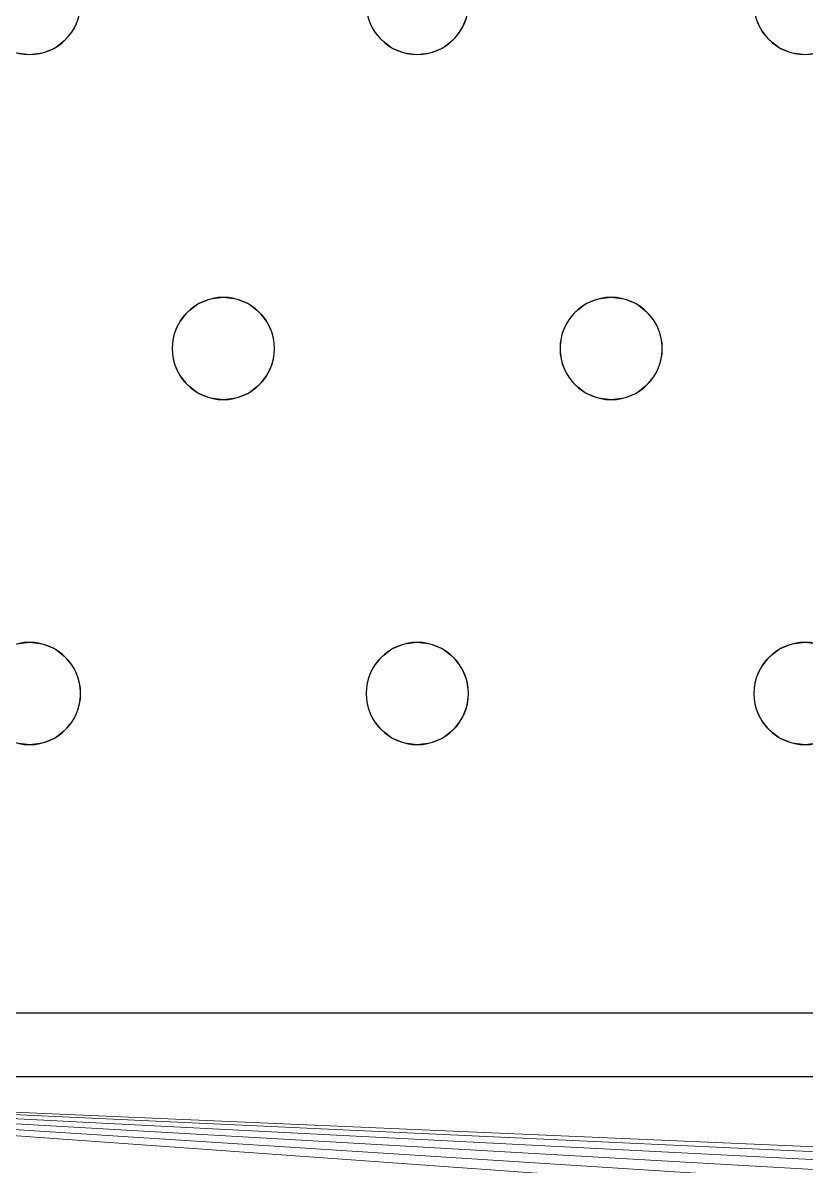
# Model space of a CAD drawing. Header units: millimetres. Extents: x -1 to 1601, y -701 to 1.
# Drawn here: x 187.7 to 249, y -405 to -315.5 of the extents above; entities that cross this region are included whole.
import ezdxf

# ---------------------------------------------------------------- set-up
doc = ezdxf.new("R2010")
doc.units = ezdxf.units.MM
doc.layers.add('IQ_200_3D', color=1, linetype='Continuous')
doc.layers.add('IQ_204_2D', color=7, linetype='Continuous')

msp = doc.modelspace()

# ---------------------------------------------------------------- linework, layer by layer
at = {"layer": 'IQ_200_3D', "lineweight": 18}
for points, invisible_edges in [([(122.762, -68.034, 850), (1477.238, -68.034, 850), (1477.238, -397.966, 850), (122.762, -397.966, 850)], 10), ([(122.762, -68.034, 860), (122.762, -397.966, 860), (1477.238, -397.966, 860), (1477.238, -68.034, 860)], 5), ([(222.413, -315.035, 890), (245.418, -316, 890), (245.019, -315.035, 890), (222.549, -314, 890)], 5), ([(191.68, -316, 890), (192.079, -315.035, 890), (192.079, -315.035, 888), (191.68, -316, 888)], 10), ([(192.079, -315.035, 888), (214.685, -315.035, 888), (215.085, -316, 888), (191.68, -316, 888)], 5), ([(215.085, -316, 890), (214.685, -315.035, 890), (192.079, -315.035, 890), (191.68, -316, 890)], 10), ([(214.685, -315.035, 890), (215.085, -316, 890), (215.085, -316, 888), (214.685, -315.035, 888)], 10), ([(222.013, -316, 890), (222.413, -315.035, 890), (222.413, -315.035, 888), (222.013, -316, 888)], 10), ([(245.418, -316, 888), (222.013, -316, 888), (222.413, -315.035, 888), (245.019, -315.035, 888)], 5), ([(222.013, -316, 890), (233.716, -337, 890), (245.418, -316, 890), (222.413, -315.035, 890)], 7), ([(245.019, -315.035, 890), (245.418, -316, 890), (245.418, -316, 888), (245.019, -315.035, 888)], 10), ([(191.044, -316.828, 890), (191.68, -316, 890), (191.68, -316, 888), (191.044, -316.828, 888)], 10), ([(191.044, -316.828, 888), (191.68, -316, 888), (203.382, -337, 888), (202.347, -337.136, 888)], 10), ([(203.382, -337, 890), (191.68, -316, 890), (191.044, -316.828, 890), (202.347, -337.136, 890)], 5), ([(215.085, -316, 888), (215.721, -316.828, 888), (203.382, -337, 888), (191.68, -316, 888)], 14), ([(203.382, -337, 890), (215.721, -316.828, 890), (215.085, -316, 890), (191.68, -316, 890)], 13), ([(215.085, -316, 890), (215.721, -316.828, 890), (215.721, -316.828, 888), (215.085, -316, 888)], 10), ([(221.378, -316.828, 890), (222.013, -316, 890), (222.013, -316, 888), (221.378, -316.828, 888)], 10), ([(233.716, -337, 888), (221.378, -316.828, 888), (222.013, -316, 888), (245.418, -316, 888)], 13), ([(233.716, -337, 890), (222.013, -316, 890), (221.378, -316.828, 890), (232.68, -337.136, 890)], 5), ([(246.054, -316.828, 888), (233.716, -337, 888), (245.418, -316, 888)], 3), ([(246.054, -316.828, 890), (245.418, -316, 890), (233.716, -337, 890), (234.751, -337.136, 890)], 10), ([(245.418, -316, 890), (246.054, -316.828, 890), (246.054, -316.828, 888), (245.418, -316, 888)], 10), ([(189.251, -317.864, 890), (190.216, -317.464, 890), (190.216, -317.464, 888), (189.251, -317.864, 888)], 10), ([(201.382, -337.536, 888), (189.251, -317.864, 888), (190.216, -317.464, 888), (202.347, -337.136, 888)], 5), ([(201.382, -337.536, 890), (190.216, -317.464, 890), (189.251, -317.864, 890)], 13), ([(190.216, -317.464, 890), (191.044, -316.828, 890), (191.044, -316.828, 888), (190.216, -317.464, 888)], 10), ([(190.216, -317.464, 888), (191.044, -316.828, 888), (202.347, -337.136, 888)], 14), ([(202.347, -337.136, 890), (191.044, -316.828, 890), (190.216, -317.464, 890), (201.382, -337.536, 890)], 5), ([(215.721, -316.828, 888), (216.549, -317.464, 888), (204.418, -337.136, 888), (203.382, -337, 888)], 10), ([(215.721, -316.828, 890), (203.382, -337, 890), (204.418, -337.136, 890)], 13), ([(216.549, -317.464, 890), (215.721, -316.828, 890), (204.418, -337.136, 890), (205.382, -337.536, 890)], 10), ([(205.382, -337.536, 888), (204.418, -337.136, 888), (216.549, -317.464, 888), (217.514, -317.864, 888)], 10), ([(217.514, -317.864, 890), (216.549, -317.464, 890), (205.382, -337.536, 890), (206.211, -338.172, 890)], 10), ([(215.721, -316.828, 890), (216.549, -317.464, 890), (216.549, -317.464, 888), (215.721, -316.828, 888)], 10), ([(216.549, -317.464, 890), (217.514, -317.864, 890), (217.514, -317.864, 888), (216.549, -317.464, 888)], 10), ([(219.584, -317.864, 890), (220.549, -317.464, 890), (220.549, -317.464, 888), (219.584, -317.864, 888)], 10), ([(219.584, -317.864, 888), (220.549, -317.464, 888), (231.716, -337.536, 888), (230.887, -338.172, 888)], 10), ([(219.584, -317.864, 890), (230.887, -338.172, 890), (231.716, -337.536, 890), (220.549, -317.464, 890)], 5), ([(220.549, -317.464, 890), (221.378, -316.828, 890), (221.378, -316.828, 888), (220.549, -317.464, 888)], 10), ([(220.549, -317.464, 888), (221.378, -316.828, 888), (232.68, -337.136, 888), (231.716, -337.536, 888)], 10), ([(220.549, -317.464, 890), (231.716, -337.536, 890), (232.68, -337.136, 890), (221.378, -316.828, 890)], 5), ([(232.68, -337.136, 888), (221.378, -316.828, 888), (233.716, -337, 888)], 3), ([(246.054, -316.828, 888), (246.882, -317.464, 888), (234.751, -337.136, 888), (233.716, -337, 888)], 10), ([(246.882, -317.464, 890), (246.054, -316.828, 890), (234.751, -337.136, 890), (235.716, -337.536, 890)], 10), ([(235.716, -337.536, 888), (234.751, -337.136, 888), (246.882, -317.464, 888), (247.847, -317.864, 888)], 10), ([(247.847, -317.864, 890), (246.882, -317.464, 890), (235.716, -337.536, 890), (236.544, -338.172, 890)], 10), ([(246.054, -316.828, 890), (246.882, -317.464, 890), (246.882, -317.464, 888), (246.054, -316.828, 888)], 10), ([(246.882, -317.464, 890), (247.847, -317.864, 890), (247.847, -317.864, 888), (246.882, -317.464, 888)], 10), ([(188.216, -318, 888), (176.513, -339, 888), (175.878, -338.172, 888), (187.18, -317.864, 888)], 5), ([(188.216, -318, 890), (187.18, -317.864, 890), (175.878, -338.172, 890), (176.513, -339, 890)], 10), ([(176.513, -339, 888), (188.216, -318, 888), (199.918, -339, 888), (199.519, -339.965, 888)], 11), ([(188.216, -318, 890), (176.513, -339, 890), (199.918, -339, 890), (200.554, -338.172, 890)], 11), ([(188.216, -318, 888), (187.18, -317.864, 888), (187.18, -317.864, 890), (188.216, -318, 890)], 10), ([(189.251, -317.864, 888), (188.216, -318, 888), (188.216, -318, 890), (189.251, -317.864, 890)], 10), ([(189.251, -317.864, 888), (201.382, -337.536, 888), (200.554, -338.172, 888), (188.216, -318, 888)], 5), ([(200.554, -338.172, 890), (201.382, -337.536, 890), (189.251, -317.864, 890), (188.216, -318, 890)], 10), ([(188.216, -318, 888), (200.554, -338.172, 888), (199.918, -339, 888)], 13), ([(206.211, -338.172, 888), (205.382, -337.536, 888), (217.514, -317.864, 888), (218.549, -318, 888)], 10), ([(218.549, -318, 890), (217.514, -317.864, 890), (206.211, -338.172, 890), (206.847, -339, 890)], 10), ([(206.847, -339, 888), (206.211, -338.172, 888), (218.549, -318, 888), (230.252, -339, 888)], 14), ([(230.252, -339, 890), (230.887, -338.172, 890), (218.549, -318, 890), (206.847, -339, 890)], 14), ([(218.549, -318, 888), (217.514, -317.864, 888), (217.514, -317.864, 890), (218.549, -318, 890)], 10), ([(219.584, -317.864, 888), (218.549, -318, 888), (218.549, -318, 890), (219.584, -317.864, 890)], 10), ([(230.887, -338.172, 888), (230.252, -339, 888), (218.549, -318, 888), (219.584, -317.864, 888)], 10), ([(218.549, -318, 890), (230.887, -338.172, 890), (219.584, -317.864, 890)], 3), ([(247.847, -317.864, 888), (236.544, -338.172, 888), (235.716, -337.536, 888)], 13), ([(248.882, -318, 888), (237.18, -339, 888), (236.544, -338.172, 888), (247.847, -317.864, 888)], 5), ([(236.544, -338.172, 890), (237.18, -339, 890), (248.882, -318, 890), (247.847, -317.864, 890)], 10), ([(237.18, -339, 888), (248.882, -318, 888), (260.585, -339, 888), (260.185, -339.965, 888)], 11), ([(260.585, -339, 890), (248.882, -318, 890), (237.18, -339, 890), (260.185, -339.965, 890)], 7), ([(248.882, -318, 888), (247.847, -317.864, 888), (247.847, -317.864, 890), (248.882, -318, 890)], 10), ([(249.918, -317.864, 888), (248.882, -318, 888), (248.882, -318, 890), (249.918, -317.864, 890)], 10), ([(261.221, -338.172, 888), (260.585, -339, 888), (248.882, -318, 888), (249.918, -317.864, 888)], 10), ([(248.882, -318, 890), (260.585, -339, 890), (261.221, -338.172, 890), (249.918, -317.864, 890)], 5), ([(202.347, -337.136, 890), (201.382, -337.536, 890), (201.382, -337.536, 888), (202.347, -337.136, 888)], 10), ([(202.347, -337.136, 888), (203.382, -337, 888), (203.382, -337, 890), (202.347, -337.136, 890)], 10), ([(203.382, -337, 888), (204.418, -337.136, 888), (204.418, -337.136, 890), (203.382, -337, 890)], 10), ([(205.382, -337.536, 890), (204.418, -337.136, 890), (204.418, -337.136, 888), (205.382, -337.536, 888)], 10), ([(232.68, -337.136, 890), (231.716, -337.536, 890), (231.716, -337.536, 888), (232.68, -337.136, 888)], 10), ([(232.68, -337.136, 888), (233.716, -337, 888), (233.716, -337, 890), (232.68, -337.136, 890)], 10), ([(233.716, -337, 888), (234.751, -337.136, 888), (234.751, -337.136, 890), (233.716, -337, 890)], 10), ([(235.716, -337.536, 890), (234.751, -337.136, 890), (234.751, -337.136, 888), (235.716, -337.536, 888)], 10), ([(200.554, -338.172, 890), (199.918, -339, 890), (199.918, -339, 888), (200.554, -338.172, 888)], 10), ([(201.382, -337.536, 890), (200.554, -338.172, 890), (200.554, -338.172, 888), (201.382, -337.536, 888)], 10), ([(206.211, -338.172, 890), (205.382, -337.536, 890), (205.382, -337.536, 888), (206.211, -338.172, 888)], 10), ([(206.847, -339, 890), (206.211, -338.172, 890), (206.211, -338.172, 888), (206.847, -339, 888)], 10), ([(230.887, -338.172, 890), (230.252, -339, 890), (230.252, -339, 888), (230.887, -338.172, 888)], 10), ([(231.716, -337.536, 890), (230.887, -338.172, 890), (230.887, -338.172, 888), (231.716, -337.536, 888)], 10), ([(236.544, -338.172, 890), (235.716, -337.536, 890), (235.716, -337.536, 888), (236.544, -338.172, 888)], 10), ([(237.18, -339, 890), (236.544, -338.172, 890), (236.544, -338.172, 888), (237.18, -339, 888)], 10), ([(199.519, -339.965, 888), (176.913, -339.965, 888), (176.513, -339, 888)], 13), ([(199.519, -339.965, 890), (199.918, -339, 890), (176.513, -339, 890), (176.913, -339.965, 890)], 10), ([(199.918, -339, 890), (199.519, -339.965, 890), (199.519, -339.965, 888), (199.918, -339, 888)], 10), ([(207.246, -339.965, 890), (206.847, -339, 890), (206.847, -339, 888), (207.246, -339.965, 888)], 10), ([(229.852, -339.965, 888), (207.246, -339.965, 888), (206.847, -339, 888), (230.252, -339, 888)], 5), ([(229.852, -339.965, 890), (230.252, -339, 890), (206.847, -339, 890), (207.246, -339.965, 890)], 10), ([(230.252, -339, 890), (229.852, -339.965, 890), (229.852, -339.965, 888), (230.252, -339, 888)], 10), ([(237.579, -339.965, 890), (237.18, -339, 890), (237.18, -339, 888), (237.579, -339.965, 888)], 10), ([(237.579, -339.965, 888), (237.18, -339, 888), (260.185, -339.965, 888)], 14), ([(260.185, -339.965, 890), (237.18, -339, 890), (237.579, -339.965, 890)], 13), ([(199.382, -341, 888), (177.049, -341, 888), (176.913, -339.965, 888), (199.519, -339.965, 888)], 5), ([(199.382, -341, 890), (199.519, -339.965, 890), (176.913, -339.965, 890), (177.049, -341, 890)], 10), ([(199.519, -339.965, 890), (199.382, -341, 890), (199.382, -341, 888), (199.519, -339.965, 888)], 8), ([(207.382, -341, 890), (207.246, -339.965, 890), (207.246, -339.965, 888), (207.382, -341, 888)], 2), ([(229.716, -341, 888), (207.382, -341, 888), (207.246, -339.965, 888), (229.852, -339.965, 888)], 5), ([(207.246, -339.965, 890), (229.716, -341, 890), (229.852, -339.965, 890)], 13), ([(207.382, -341, 890), (229.852, -342.035, 890), (229.716, -341, 890), (207.246, -339.965, 890)], 5), ([(229.852, -339.965, 890), (229.716, -341, 890), (229.716, -341, 888), (229.852, -339.965, 888)], 8), ([(237.716, -341, 890), (237.579, -339.965, 890), (237.579, -339.965, 888), (237.716, -341, 888)], 2), ([(260.049, -341, 888), (237.716, -341, 888), (237.579, -339.965, 888), (260.185, -339.965, 888)], 5), ([(260.049, -341, 890), (260.185, -339.965, 890), (237.579, -339.965, 890), (237.716, -341, 890)], 10), ([(177.049, -341, 888), (199.382, -341, 888), (199.519, -342.035, 888), (176.913, -342.035, 888)], 5), ([(199.519, -342.035, 890), (199.382, -341, 890), (177.049, -341, 890), (176.913, -342.035, 890)], 10), ([(199.382, -341, 890), (199.519, -342.035, 890), (199.519, -342.035, 888), (199.382, -341, 888)], 2), ([(207.246, -342.035, 890), (207.382, -341, 890), (207.382, -341, 888), (207.246, -342.035, 888)], 8), ([(229.852, -342.035, 888), (207.246, -342.035, 888), (207.382, -341, 888), (229.716, -341, 888)], 5), ([(229.852, -342.035, 890), (207.382, -341, 890), (207.246, -342.035, 890), (230.252, -343, 890)], 5), ([(229.716, -341, 890), (229.852, -342.035, 890), (229.852, -342.035, 888), (229.716, -341, 888)], 2), ([(237.579, -342.035, 890), (237.716, -341, 890), (237.716, -341, 888), (237.579, -342.035, 888)], 8), ([(260.185, -342.035, 888), (237.579, -342.035, 888), (237.716, -341, 888), (260.049, -341, 888)], 5), ([(260.185, -342.035, 890), (260.049, -341, 890), (237.716, -341, 890), (237.579, -342.035, 890)], 10), ([(176.513, -343, 888), (176.913, -342.035, 888), (199.918, -343, 888), (188.216, -364, 888)], 14), ([(199.918, -343, 890), (199.519, -342.035, 890), (176.913, -342.035, 890), (176.513, -343, 890)], 10), ([(176.913, -342.035, 888), (199.519, -342.035, 888), (199.918, -343, 888)], 13), ([(199.519, -342.035, 890), (199.918, -343, 890), (199.918, -343, 888), (199.519, -342.035, 888)], 10), ([(206.847, -343, 890), (207.246, -342.035, 890), (207.246, -342.035, 888), (206.847, -343, 888)], 10), ([(207.246, -342.035, 888), (229.852, -342.035, 888), (230.252, -343, 888), (206.847, -343, 888)], 5), ([(207.246, -342.035, 890), (206.847, -343, 890), (230.252, -343, 890)], 14), ([(229.852, -342.035, 890), (230.252, -343, 890), (230.252, -343, 888), (229.852, -342.035, 888)], 10), ([(237.18, -343, 890), (237.579, -342.035, 890), (237.579, -342.035, 888), (237.18, -343, 888)], 10), ([(237.579, -342.035, 888), (260.185, -342.035, 888), (260.585, -343, 888), (237.18, -343, 888)], 5), ([(260.585, -343, 890), (260.185, -342.035, 890), (237.579, -342.035, 890), (237.18, -343, 890)], 10), ([(175.878, -343.828, 888), (176.513, -343, 888), (188.216, -364, 888), (187.18, -364.136, 888)], 10), ([(188.216, -364, 890), (199.918, -343, 890), (176.513, -343, 890), (175.878, -343.828, 890)], 11), ([(200.554, -343.828, 888), (189.251, -364.136, 888), (188.216, -364, 888), (199.918, -343, 888)], 5), ([(200.554, -343.828, 890), (199.918, -343, 890), (188.216, -364, 890), (189.251, -364.136, 890)], 10), ([(199.918, -343, 890), (200.554, -343.828, 890), (200.554, -343.828, 888), (199.918, -343, 888)], 10), ([(206.211, -343.828, 890), (206.847, -343, 890), (206.847, -343, 888), (206.211, -343.828, 888)], 10), ([(218.549, -364, 888), (206.211, -343.828, 888), (206.847, -343, 888), (230.252, -343, 888)], 13), ([(218.549, -364, 890), (206.847, -343, 890), (206.211, -343.828, 890), (217.514, -364.136, 890)], 5), ([(218.549, -364, 890), (230.887, -343.828, 890), (230.252, -343, 890), (206.847, -343, 890)], 13), ([(218.549, -364, 888), (230.252, -343, 888), (230.887, -343.828, 888), (219.584, -364.136, 888)], 5), ([(230.252, -343, 890), (230.887, -343.828, 890), (230.887, -343.828, 888), (230.252, -343, 888)], 10), ([(236.544, -343.828, 890), (237.18, -343, 890), (237.18, -343, 888), (236.544, -343.828, 888)], 10), ([(248.882, -364, 888), (247.847, -364.136, 888), (236.544, -343.828, 888), (237.18, -343, 888)], 10), ([(248.882, -364, 890), (260.585, -343, 890), (237.18, -343, 890), (236.544, -343.828, 890)], 11), ([(248.882, -364, 888), (237.18, -343, 888), (260.585, -343, 888), (261.221, -343.828, 888)], 11), ([(248.882, -364, 890), (249.918, -364.136, 890), (261.221, -343.828, 890), (260.585, -343, 890)], 10), ([(187.18, -364.136, 890), (188.216, -364, 890), (175.878, -343.828, 890), (175.049, -344.464, 890)], 10), ([(201.382, -344.464, 888), (190.216, -364.536, 888), (189.251, -364.136, 888), (200.554, -343.828, 888)], 5), ([(201.382, -344.464, 890), (200.554, -343.828, 890), (189.251, -364.136, 890), (190.216, -364.536, 890)], 10), ([(200.554, -343.828, 890), (201.382, -344.464, 890), (201.382, -344.464, 888), (200.554, -343.828, 888)], 10), ([(205.382, -344.464, 890), (206.211, -343.828, 890), (206.211, -343.828, 888), (205.382, -344.464, 888)], 10), ([(206.211, -343.828, 888), (218.549, -364, 888), (217.514, -364.136, 888), (205.382, -344.464, 888)], 5), ([(217.514, -364.136, 890), (206.211, -343.828, 890), (205.382, -344.464, 890), (216.549, -364.536, 890)], 5), ([(230.887, -343.828, 890), (218.549, -364, 890), (219.584, -364.136, 890), (231.716, -344.464, 890)], 5), ([(219.584, -364.136, 888), (230.887, -343.828, 888), (231.716, -344.464, 888), (220.549, -364.536, 888)], 5), ([(230.887, -343.828, 890), (231.716, -344.464, 890), (231.716, -344.464, 888), (230.887, -343.828, 888)], 10), ([(235.716, -344.464, 890), (236.544, -343.828, 890), (236.544, -343.828, 888), (235.716, -344.464, 888)], 10), ([(236.544, -343.828, 888), (247.847, -364.136, 888), (235.716, -344.464, 888)], 3), ([(235.716, -344.464, 890), (246.882, -364.536, 890), (247.847, -364.136, 890), (236.544, -343.828, 890)], 5), ([(247.847, -364.136, 890), (248.882, -364, 890), (236.544, -343.828, 890)], 14), ([(249.918, -364.136, 888), (248.882, -364, 888), (261.221, -343.828, 888), (262.049, -344.464, 888)], 10), ([(202.347, -344.864, 888), (191.044, -365.172, 888), (190.216, -364.536, 888), (201.382, -344.464, 888)], 5), ([(190.216, -364.536, 890), (191.044, -365.172, 890), (202.347, -344.864, 890), (201.382, -344.464, 890)], 10), ([(191.044, -365.172, 888), (202.347, -344.864, 888), (203.382, -345, 888)], 13), ([(203.382, -345, 890), (202.347, -344.864, 890), (191.044, -365.172, 890), (191.68, -366, 890)], 10), ([(191.68, -366, 888), (191.044, -365.172, 888), (203.382, -345, 888), (215.085, -366, 888)], 14), ([(215.085, -366, 890), (215.721, -365.172, 890), (203.382, -345, 890), (191.68, -366, 890)], 14), ([(201.382, -344.464, 890), (202.347, -344.864, 890), (202.347, -344.864, 888), (201.382, -344.464, 888)], 10), ([(203.382, -345, 888), (202.347, -344.864, 888), (202.347, -344.864, 890), (203.382, -345, 890)], 10), ([(204.418, -344.864, 888), (203.382, -345, 888), (203.382, -345, 890), (204.418, -344.864, 890)], 10), ([(215.721, -365.172, 888), (215.085, -366, 888), (203.382, -345, 888), (204.418, -344.864, 888)], 10), ([(215.721, -365.172, 890), (204.418, -344.864, 890), (203.382, -345, 890)], 13), ([(204.418, -344.864, 890), (205.382, -344.464, 890), (205.382, -344.464, 888), (204.418, -344.864, 888)], 10), ([(204.418, -344.864, 888), (205.382, -344.464, 888), (216.549, -364.536, 888), (215.721, -365.172, 888)], 10), ([(216.549, -364.536, 890), (205.382, -344.464, 890), (204.418, -344.864, 890), (215.721, -365.172, 890)], 5), ([(205.382, -344.464, 888), (217.514, -364.136, 888), (216.549, -364.536, 888)], 13), ([(220.549, -364.536, 890), (232.68, -344.864, 890), (231.716, -344.464, 890), (219.584, -364.136, 890)], 5), ([(232.68, -344.864, 888), (220.549, -364.536, 888), (231.716, -344.464, 888)], 3), ([(232.68, -344.864, 888), (233.716, -345, 888), (221.378, -365.172, 888), (220.549, -364.536, 888)], 10), ([(221.378, -365.172, 890), (233.716, -345, 890), (232.68, -344.864, 890), (220.549, -364.536, 890)], 5), ([(222.013, -366, 888), (221.378, -365.172, 888), (233.716, -345, 888), (245.418, -366, 888)], 14), ([(222.013, -366, 890), (233.716, -345, 890), (221.378, -365.172, 890)], 3), ([(245.418, -366, 890), (246.054, -365.172, 890), (233.716, -345, 890), (222.013, -366, 890)], 14), ([(231.716, -344.464, 890), (232.68, -344.864, 890), (232.68, -344.864, 888), (231.716, -344.464, 888)], 10), ([(233.716, -345, 888), (232.68, -344.864, 888), (232.68, -344.864, 890), (233.716, -345, 890)], 10), ([(234.751, -344.864, 888), (233.716, -345, 888), (233.716, -345, 890), (234.751, -344.864, 890)], 10), ([(233.716, -345, 888), (234.751, -344.864, 888), (246.054, -365.172, 888), (245.418, -366, 888)], 10), ([(246.054, -365.172, 890), (234.751, -344.864, 890), (233.716, -345, 890)], 13), ([(234.751, -344.864, 890), (235.716, -344.464, 890), (235.716, -344.464, 888), (234.751, -344.864, 888)], 10), ([(246.882, -364.536, 888), (234.751, -344.864, 888), (235.716, -344.464, 888), (247.847, -364.136, 888)], 5), ([(234.751, -344.864, 890), (246.054, -365.172, 890), (246.882, -364.536, 890), (235.716, -344.464, 890)], 5), ([(246.054, -365.172, 888), (234.751, -344.864, 888), (246.882, -364.536, 888)], 3), ([(187.18, -364.136, 888), (188.216, -364, 888), (188.216, -364, 890), (187.18, -364.136, 890)], 10), ([(188.216, -364, 888), (189.251, -364.136, 888), (189.251, -364.136, 890), (188.216, -364, 890)], 10), ([(190.216, -364.536, 890), (189.251, -364.136, 890), (189.251, -364.136, 888), (190.216, -364.536, 888)], 10), ([(217.514, -364.136, 890), (216.549, -364.536, 890), (216.549, -364.536, 888), (217.514, -364.136, 888)], 10), ([(217.514, -364.136, 888), (218.549, -364, 888), (218.549, -364, 890), (217.514, -364.136, 890)], 10), ([(218.549, -364, 888), (219.584, -364.136, 888), (219.584, -364.136, 890), (218.549, -364, 890)], 10), ([(220.549, -364.536, 890), (219.584, -364.136, 890), (219.584, -364.136, 888), (220.549, -364.536, 888)], 10), ([(247.847, -364.136, 890), (246.882, -364.536, 890), (246.882, -364.536, 888), (247.847, -364.136, 888)], 10), ([(247.847, -364.136, 888), (248.882, -364, 888), (248.882, -364, 890), (247.847, -364.136, 890)], 10), ([(248.882, -364, 888), (249.918, -364.136, 888), (249.918, -364.136, 890), (248.882, -364, 890)], 10), ([(191.044, -365.172, 890), (190.216, -364.536, 890), (190.216, -364.536, 888), (191.044, -365.172, 888)], 10), ([(216.549, -364.536, 890), (215.721, -365.172, 890), (215.721, -365.172, 888), (216.549, -364.536, 888)], 10), ([(221.378, -365.172, 890), (220.549, -364.536, 890), (220.549, -364.536, 888), (221.378, -365.172, 888)], 10), ([(246.882, -364.536, 890), (246.054, -365.172, 890), (246.054, -365.172, 888), (246.882, -364.536, 888)], 10), ([(191.68, -366, 890), (191.044, -365.172, 890), (191.044, -365.172, 888), (191.68, -366, 888)], 10), ([(215.721, -365.172, 890), (215.085, -366, 890), (215.085, -366, 888), (215.721, -365.172, 888)], 10), ([(222.013, -366, 890), (221.378, -365.172, 890), (221.378, -365.172, 888), (222.013, -366, 888)], 10), ([(246.054, -365.172, 890), (245.418, -366, 890), (245.418, -366, 888), (246.054, -365.172, 888)], 10), ([(192.079, -366.965, 890), (191.68, -366, 890), (191.68, -366, 888), (192.079, -366.965, 888)], 10), ([(191.68, -366, 888), (215.085, -366, 888), (214.685, -366.965, 888), (192.079, -366.965, 888)], 5), ([(214.685, -366.965, 890), (215.085, -366, 890), (191.68, -366, 890), (192.079, -366.965, 890)], 10), ([(215.085, -366, 890), (214.685, -366.965, 890), (214.685, -366.965, 888), (215.085, -366, 888)], 10), ([(222.413, -366.965, 890), (222.013, -366, 890), (222.013, -366, 888), (222.413, -366.965, 888)], 10), ([(245.019, -366.965, 888), (222.413, -366.965, 888), (222.013, -366, 888), (245.418, -366, 888)], 5), ([(222.013, -366, 890), (222.413, -366.965, 890), (245.019, -366.965, 890), (245.418, -366, 890)], 10), ([(245.418, -366, 890), (245.019, -366.965, 890), (245.019, -366.965, 888), (245.418, -366, 888)], 10), ([(192.216, -368, 890), (192.079, -366.965, 890), (192.079, -366.965, 888), (192.216, -368, 888)], 2), ([(214.549, -368, 888), (192.216, -368, 888), (192.079, -366.965, 888), (214.685, -366.965, 888)], 5), ([(192.079, -366.965, 890), (192.216, -368, 890), (214.549, -368, 890), (214.685, -366.965, 890)], 10), ([(214.685, -366.965, 890), (214.549, -368, 890), (214.549, -368, 888), (214.685, -366.965, 888)], 8), ([(222.549, -368, 890), (222.413, -366.965, 890), (222.413, -366.965, 888), (222.549, -368, 888)], 2), ([(244.882, -368, 888), (222.549, -368, 888), (222.413, -366.965, 888), (245.019, -366.965, 888)], 5), ([(244.882, -368, 890), (245.019, -366.965, 890), (222.413, -366.965, 890), (222.549, -368, 890)], 10), ([(245.019, -366.965, 890), (244.882, -368, 890), (244.882, -368, 888), (245.019, -366.965, 888)], 8), ([(192.079, -369.035, 890), (192.216, -368, 890), (192.216, -368, 888), (192.079, -369.035, 888)], 8), ([(214.685, -369.035, 888), (192.079, -369.035, 888), (192.216, -368, 888), (214.549, -368, 888)], 5), ([(214.685, -369.035, 890), (214.549, -368, 890), (192.216, -368, 890), (192.079, -369.035, 890)], 10), ([(214.549, -368, 890), (214.685, -369.035, 890), (214.685, -369.035, 888), (214.549, -368, 888)], 2), ([(222.413, -369.035, 890), (222.549, -368, 890), (222.549, -368, 888), (222.413, -369.035, 888)], 8), ([(222.549, -368, 888), (244.882, -368, 888), (245.019, -369.035, 888), (222.413, -369.035, 888)], 5), ([(245.019, -369.035, 890), (244.882, -368, 890), (222.549, -368, 890), (222.413, -369.035, 890)], 10), ([(244.882, -368, 890), (245.019, -369.035, 890), (245.019, -369.035, 888), (244.882, -368, 888)], 2), ([(191.68, -370, 890), (192.079, -369.035, 890), (192.079, -369.035, 888), (191.68, -370, 888)], 10), ([(215.085, -370, 888), (215.721, -370.828, 888), (191.68, -370, 888), (192.079, -369.035, 888)], 10), ([(191.68, -370, 890), (215.721, -370.828, 890), (215.085, -370, 890), (192.079, -369.035, 890)], 5), ([(192.079, -369.035, 888), (214.685, -369.035, 888), (215.085, -370, 888)], 13), ([(192.079, -369.035, 890), (215.085, -370, 890), (214.685, -369.035, 890)], 13), ([(214.685, -369.035, 890), (215.085, -370, 890), (215.085, -370, 888), (214.685, -369.035, 888)], 10), ([(222.013, -370, 890), (222.413, -369.035, 890), (222.413, -369.035, 888), (222.013, -370, 888)], 10), ([(245.418, -370, 888), (222.013, -370, 888), (222.413, -369.035, 888), (245.019, -369.035, 888)], 5), ([(222.413, -369.035, 890), (222.013, -370, 890), (245.418, -370, 890), (245.019, -369.035, 890)], 10), ([(245.019, -369.035, 890), (245.418, -370, 890), (245.418, -370, 888), (245.019, -369.035, 888)], 10), ([(191.044, -370.828, 890), (191.68, -370, 890), (191.68, -370, 888), (191.044, -370.828, 888)], 10), ([(191.68, -370, 888), (215.721, -370.828, 888), (191.044, -370.828, 888)], 3), ([(191.044, -370.828, 890), (216.549, -371.464, 890), (215.721, -370.828, 890), (191.68, -370, 890)], 5), ([(215.085, -370, 890), (215.721, -370.828, 890), (215.721, -370.828, 888), (215.085, -370, 888)], 10), ([(221.378, -370.828, 890), (222.013, -370, 890), (222.013, -370, 888), (221.378, -370.828, 888)], 10), ([(221.378, -370.828, 888), (222.013, -370, 888), (246.054, -370.828, 888), (246.882, -371.464, 888)], 10), ([(221.378, -370.828, 890), (246.882, -371.464, 890), (246.054, -370.828, 890), (222.013, -370, 890)], 5), ([(245.418, -370, 888), (246.054, -370.828, 888), (222.013, -370, 888)], 14), ([(245.418, -370, 890), (222.013, -370, 890), (246.054, -370.828, 890)], 3), ([(245.418, -370, 890), (246.054, -370.828, 890), (246.054, -370.828, 888), (245.418, -370, 888)], 10), ([(190.216, -371.464, 890), (191.044, -370.828, 890), (191.044, -370.828, 888), (190.216, -371.464, 888)], 10), ([(216.549, -371.464, 888), (190.216, -371.464, 888), (191.044, -370.828, 888), (215.721, -370.828, 888)], 5), ([(191.044, -370.828, 890), (190.216, -371.464, 890), (216.549, -371.464, 890)], 14), ([(215.721, -370.828, 890), (216.549, -371.464, 890), (216.549, -371.464, 888), (215.721, -370.828, 888)], 10), ([(220.549, -371.464, 890), (221.378, -370.828, 890), (221.378, -370.828, 888), (220.549, -371.464, 888)], 10), ([(220.549, -371.464, 888), (221.378, -370.828, 888), (246.882, -371.464, 888), (247.847, -371.864, 888)], 10), ([(220.549, -371.464, 890), (247.847, -371.864, 890), (246.882, -371.464, 890), (221.378, -370.828, 890)], 5), ([(246.054, -370.828, 890), (246.882, -371.464, 890), (246.882, -371.464, 888), (246.054, -370.828, 888)], 10), ([(187.18, -371.864, 888), (188.216, -372, 888), (124.749, -393, 888)], 14), ([(279.216, -372, 888), (124.749, -393, 888), (248.882, -372, 888), (249.918, -371.864, 888)], 11), ([(218.549, -372, 888), (219.584, -371.864, 888), (248.882, -372, 888), (124.749, -393, 888)], 14), ([(279.216, -372, 888), (280.251, -371.864, 888), (309.549, -372, 888), (124.749, -393, 888)], 14), ([(370.216, -372, 888), (371.251, -371.864, 888), (400.549, -372, 888), (124.749, -393, 888)], 14), ([(400.549, -372, 888), (401.584, -371.864, 888), (430.882, -372, 888), (124.749, -393, 888)], 14), ([(430.882, -372, 888), (431.918, -371.864, 888), (461.216, -372, 888), (124.749, -393, 888)], 14), ([(248.882, -372, 890), (124.749, -393, 890), (279.216, -372, 890), (249.918, -371.864, 890)], 7), ([(248.882, -372, 890), (219.584, -371.864, 890), (218.549, -372, 890), (124.749, -393, 890)], 13), ([(124.749, -393, 890), (188.216, -372, 890), (187.18, -371.864, 890), (158.918, -371.864, 890)], 13), ([(188.216, -372, 888), (218.549, -372, 888), (124.749, -393, 888)], 15), ([(124.749, -393, 888), (309.549, -372, 888), (339.882, -372, 888), (370.216, -372, 888)], 15), ([(789.749, -393, 888), (124.749, -393, 888), (461.216, -372, 888), (491.549, -372, 888)], 14), ([(461.216, -372, 890), (124.749, -393, 890), (789.749, -393, 890), (491.549, -372, 890)], 13), ([(124.749, -393, 890), (461.216, -372, 890), (430.882, -372, 890), (400.549, -372, 890)], 15), ([(124.749, -393, 890), (400.549, -372, 890), (370.216, -372, 890), (339.882, -372, 890)], 15), ([(124.749, -393, 890), (339.882, -372, 890), (309.549, -372, 890), (279.216, -372, 890)], 15), ([(218.549, -372, 890), (188.216, -372, 890), (124.749, -393, 890)], 15), ([(188.216, -372, 888), (187.18, -371.864, 888), (187.18, -371.864, 890), (188.216, -372, 890)], 10), ([(189.251, -371.864, 888), (188.216, -372, 888), (188.216, -372, 890), (189.251, -371.864, 890)], 10), ([(218.549, -372, 888), (188.216, -372, 888), (189.251, -371.864, 888), (217.514, -371.864, 888)], 5), ([(218.549, -372, 890), (217.514, -371.864, 890), (189.251, -371.864, 890), (188.216, -372, 890)], 10), ([(189.251, -371.864, 890), (190.216, -371.464, 890), (190.216, -371.464, 888), (189.251, -371.864, 888)], 10), ([(217.514, -371.864, 888), (189.251, -371.864, 888), (190.216, -371.464, 888), (216.549, -371.464, 888)], 5), ([(217.514, -371.864, 890), (216.549, -371.464, 890), (190.216, -371.464, 890), (189.251, -371.864, 890)], 10), ([(216.549, -371.464, 890), (217.514, -371.864, 890), (217.514, -371.864, 888), (216.549, -371.464, 888)], 10), ([(218.549, -372, 888), (217.514, -371.864, 888), (217.514, -371.864, 890), (218.549, -372, 890)], 10), ([(219.584, -371.864, 888), (218.549, -372, 888), (218.549, -372, 890), (219.584, -371.864, 890)], 10), ([(219.584, -371.864, 890), (220.549, -371.464, 890), (220.549, -371.464, 888), (219.584, -371.864, 888)], 10), ([(219.584, -371.864, 888), (220.549, -371.464, 888), (247.847, -371.864, 888), (248.882, -372, 888)], 10), ([(219.584, -371.864, 890), (248.882, -372, 890), (247.847, -371.864, 890), (220.549, -371.464, 890)], 5), ([(246.882, -371.464, 890), (247.847, -371.864, 890), (247.847, -371.864, 888), (246.882, -371.464, 888)], 10), ([(248.882, -372, 888), (247.847, -371.864, 888), (247.847, -371.864, 890), (248.882, -372, 890)], 10), ([(249.918, -371.864, 888), (248.882, -372, 888), (248.882, -372, 890), (249.918, -371.864, 890)], 10)]:
    msp.add_3dface(points, dxfattribs=dict(at, invisible_edges=invisible_edges))
for points in [[(124.749, -393, 890), (124.749, -393, 888), (789.749, -393, 888), (789.749, -393, 890)], [(1477.238, -397.966, 850), (1477.238, -397.966, 860), (122.762, -397.966, 860), (122.762, -397.966, 850)]]:
    msp.add_3dface(points, dxfattribs=at)
at = {"layer": 'IQ_204_2D'}
for p, q in [((124.749, -393), (789.749, -393)), ((122.762, -397.966), (1477.238, -397.966))]:
    msp.add_line(p, q, dxfattribs=at)
for centre, start, end in [((188.216, -314), 180, 0), ((218.549, -314), 180, 0), ((218.549, -314), 180, 0), ((218.549, -314), 180, 360), ((248.882, -314), 180, 360), ((203.382, -341), 0, 180), ((233.716, -341), 0, 180), ((233.716, -341), 0, 180), ((233.716, -341), 0, 180), ((203.382, -341), 180, 0), ((233.716, -341), 180, 0), ((233.716, -341), 180, 0), ((233.716, -341), 180, 360), ((188.216, -368), 0, 180), ((218.549, -368), 0, 180), ((218.549, -368), 0, 180), ((218.549, -368), 0, 180), ((248.882, -368), 0, 180), ((188.216, -368), 180, 0), ((218.549, -368), 180, 0), ((218.549, -368), 180, 0), ((218.549, -368), 180, 360), ((248.882, -368), 180, 360)]:
    msp.add_arc(centre, 4, start, end, dxfattribs=at)

# ---------------------------------------------------------------- meshes
at = {"layer": 'IQ_200_3D', "lineweight": 18}
mesh = msp.add_polyface(dxfattribs=at)
corners = [(1600, 0, 850), (1600, -700, 850), (0, -700, 850), (0, 0, 850), (1210.5, -594, 850), (1211.556, -602.023, 850), (1214.653, -609.5, 850), (1219.58, -615.92, 850), (1226, -620.847, 850), (1233.477, -623.944, 850), (1241.5, -625, 850), (1459.5, -625, 850), (1467.523, -623.944, 850), (1475, -620.847, 850), (1481.42, -615.92, 850), (1486.347, -609.5, 850), (1489.444, -602.023, 850), (1490.5, -594, 850), (1490.5, -476, 850), (1489.444, -467.977, 850), (1486.347, -460.5, 850), (1481.42, -454.08, 850), (1475, -449.153, 850), (1467.523, -446.056, 850), (1459.5, -445, 850), (1241.5, -445, 850), (1233.477, -446.056, 850), (1226, -449.153, 850), (1219.58, -454.08, 850), (1214.653, -460.5, 850), (1211.556, -467.977, 850), (1210.5, -476, 850), (1477.5, -68.034, 850), (122.5, -68.034, 850), (110.412, -69.625, 850), (99.148, -74.291, 850), (89.475, -81.713, 850), (82.053, -91.386, 850), (77.388, -102.65, 850), (75.796, -114.738, 850), (75.796, -351.262, 850), (77.388, -363.35, 850), (82.053, -374.614, 850), (89.475, -384.287, 850), (99.148, -391.709, 850), (110.412, -396.375, 850), (122.5, -397.966, 850), (1477.5, -397.966, 850), (1489.588, -396.375, 850), (1500.852, -391.709, 850), (1510.525, -384.287, 850), (1517.947, -374.614, 850), (1522.612, -363.35, 850), (1524.204, -351.262, 850), (1524.204, -114.738, 850), (1522.612, -102.65, 850), (1517.947, -91.386, 850), (1510.525, -81.713, 850), (1500.852, -74.291, 850), (1489.588, -69.625, 850)]
mesh.append_faces([[corners[k] for k in face] for face in [(37, 3, 36), (35, 3, 34), (4, 46, 31), (31, 46, 30), (55, 0, 54), (16, 1, 15), (14, 1, 13), (21, 49, 20), (11, 1, 10)]], dxfattribs={"vtx0": -1, "vtx1": -1})
mesh.append_faces([[corners[k] for k in face] for face in [(3, 37, 38), (3, 38, 39), (3, 39, 40, 2), (2, 40, 41), (46, 4, 5), (2, 6, 7), (46, 29, 30), (46, 28, 29), (26, 46, 47, 25), (46, 26, 27), (0, 59, 32, 3), (20, 49, 50, 19), (47, 24, 25), (0, 55, 56), (1, 52, 53), (19, 50, 51, 18), (1, 16, 17)]], dxfattribs={"vtx0": -1, "vtx2": -1})
mesh.append_faces([[corners[k] for k in face] for face in [(2, 45, 46, 5), (1, 17, 18, 51)]], dxfattribs={"vtx0": -1, "vtx2": -1, "vtx3": -1})
mesh.append_faces([[corners[k] for k in face] for face in [(41, 42, 2), (35, 36, 3), (33, 34, 3, 32), (43, 44, 2), (44, 45, 2), (42, 43, 2), (5, 6, 2), (27, 28, 46), (7, 8, 2), (8, 9, 2), (58, 59, 0), (56, 57, 0), (57, 58, 0), (51, 52, 1), (23, 24, 47), (11, 12, 1), (12, 13, 1), (14, 15, 1)]], dxfattribs={"vtx1": -1, "vtx2": -1})
mesh.append_faces([[corners[k] for k in face] for face in [(1, 2, 9, 10), (47, 48, 22, 23), (48, 49, 21, 22), (53, 54, 0, 1)]], dxfattribs={"vtx1": -1, "vtx3": -1})
mesh = msp.add_polyface(dxfattribs=at)
corners = [(1600, -700, 900), (1600, -23, 900), (0, -23, 900), (0, -700, 900), (90, -35.113, 900), (1510, -35.113, 900), (1529.382, -37.665, 900), (1547.443, -45.146, 900), (1562.953, -57.047, 900), (1574.854, -72.557, 900), (1582.335, -90.618, 900), (1584.887, -110, 900), (1584.887, -610, 900), (1582.335, -629.382, 900), (1574.854, -647.443, 900), (1562.953, -662.953, 900), (1547.443, -674.854, 900), (1529.382, -682.335, 900), (1510, -684.887, 900), (90, -684.887, 900), (70.618, -682.335, 900), (52.557, -674.854, 900), (37.047, -662.953, 900), (25.146, -647.443, 900), (17.665, -629.382, 900), (15.113, -610, 900), (15.113, -110, 900), (17.665, -90.618, 900), (25.146, -72.557, 900), (37.047, -57.047, 900), (52.557, -45.146, 900), (70.618, -37.665, 900)]
mesh.append_faces([[corners[k] for k in face] for face in [(9, 1, 8), (14, 0, 13), (31, 2, 30), (28, 2, 27), (21, 3, 20), (23, 3, 22)]], dxfattribs={"vtx0": -1, "vtx1": -1})
mesh.append_faces([[corners[k] for k in face] for face in [(1, 9, 10), (1, 11, 12, 0), (0, 14, 15), (0, 18, 19), (2, 28, 29), (3, 23, 24)]], dxfattribs={"vtx0": -1, "vtx2": -1})
mesh.append_faces([[corners[k] for k in face] for face in [(10, 11, 1), (5, 6, 1), (7, 8, 1), (6, 7, 1), (12, 13, 0), (15, 16, 0), (17, 18, 0), (16, 17, 0), (31, 4, 2), (29, 30, 2), (26, 27, 2), (21, 22, 3), (24, 25, 3)]], dxfattribs={"vtx1": -1, "vtx2": -1})
mesh.append_faces([[corners[k] for k in face] for face in [(4, 5, 1, 2), (25, 26, 2, 3), (19, 20, 3, 0)]], dxfattribs={"vtx1": -1, "vtx3": -1})
mesh = msp.add_polyface(dxfattribs=at)
corners = [(1510, -48.392, 890), (90, -48.392, 890), (66.424, -53.082, 890), (46.437, -66.437, 890), (33.082, -86.424, 890), (28.392, -110, 890), (28.392, -610, 890), (33.082, -633.576, 890), (46.437, -653.563, 890), (66.424, -666.918, 890), (90, -671.608, 890), (1510, -671.608, 890), (1533.576, -666.918, 890), (1553.563, -653.563, 890), (1566.918, -633.576, 890), (1571.608, -610, 890), (1571.608, -110, 890), (1566.918, -86.424, 890), (1553.563, -66.437, 890), (1533.576, -53.082, 890), (122.5, -418.034, 890), (1477.5, -418.034, 890), (1489.656, -419.634, 890), (1500.983, -424.326, 890), (1510.71, -431.79, 890), (1518.174, -441.517, 890), (1522.866, -452.844, 890), (1524.466, -465, 890), (1524.466, -605, 890), (1522.866, -617.156, 890), (1518.174, -628.483, 890), (1510.71, -638.21, 890), (1500.983, -645.674, 890), (1489.656, -650.366, 890), (1477.5, -651.966, 890), (122.5, -651.966, 890), (110.344, -650.366, 890), (99.017, -645.674, 890), (89.29, -638.21, 890), (81.826, -628.483, 890), (77.134, -617.156, 890), (75.534, -605, 890), (75.534, -465, 890), (77.134, -452.844, 890), (81.826, -441.517, 890), (89.29, -431.79, 890), (99.017, -424.326, 890), (110.344, -419.634, 890), (122.5, -68.034, 890), (1477.5, -68.034, 890), (1489.588, -69.625, 890), (1500.852, -74.291, 890), (1510.525, -81.713, 890), (1517.947, -91.386, 890), (1522.612, -102.65, 890), (1524.204, -114.738, 890), (1524.204, -351.262, 890), (1522.612, -363.35, 890), (1517.947, -374.614, 890), (1510.525, -384.287, 890), (1500.852, -391.709, 890), (1489.588, -396.375, 890), (1477.5, -397.966, 890), (122.5, -397.966, 890), (110.412, -396.375, 890), (99.148, -391.709, 890), (89.475, -384.287, 890), (82.053, -374.614, 890), (77.388, -363.35, 890), (75.796, -351.262, 890), (75.796, -114.738, 890), (77.388, -102.65, 890), (82.053, -91.386, 890), (89.475, -81.713, 890), (99.148, -74.291, 890), (110.412, -69.625, 890)]
mesh.append_faces([[corners[k] for k in face] for face in [(65, 47, 64), (75, 1, 74), (71, 5, 70), (73, 2, 72)]], dxfattribs={"vtx0": -1, "vtx1": -1})
mesh.append_faces([[corners[k] for k in face] for face in [(15, 28, 29, 14), (11, 32, 33), (16, 55, 56, 15), (54, 17, 18, 53), (53, 18, 19, 52), (52, 19, 0, 51), (0, 50, 51), (10, 37, 38, 9), (64, 47, 20, 63), (8, 39, 40, 7), (39, 8, 9, 38), (69, 42, 43), (1, 75, 48, 0), (3, 71, 72, 2)]], dxfattribs={"vtx0": -1, "vtx2": -1})
mesh.append_faces([[corners[k] for k in face] for face in [(6, 41, 42, 69)]], dxfattribs={"vtx0": -1, "vtx2": -1, "vtx3": -1})
mesh.append_faces([[corners[k] for k in face] for face in [(11, 33, 34, 35), (71, 3, 4, 5)]], dxfattribs={"vtx0": -1, "vtx3": -1})
mesh.append_faces([[corners[k] for k in face] for face in [(49, 50, 0, 48), (36, 37, 10)]], dxfattribs={"vtx1": -1, "vtx2": -1})
mesh.append_faces([[corners[k] for k in face] for face in [(27, 28, 15, 56)]], dxfattribs={"vtx1": -1, "vtx2": -1, "vtx3": -1})
mesh.append_faces([[corners[k] for k in face] for face in [(13, 14, 29, 30), (12, 13, 30, 31), (26, 27, 56, 57), (31, 32, 11, 12), (24, 25, 58, 59), (21, 22, 61, 62), (22, 23, 60, 61), (23, 24, 59, 60), (25, 26, 57, 58), (54, 55, 16, 17), (20, 21, 62, 63), (35, 36, 10, 11), (45, 46, 66, 67), (46, 47, 65, 66), (6, 7, 40, 41), (43, 44, 68, 69), (44, 45, 67, 68), (73, 74, 1, 2), (69, 70, 5, 6)]], dxfattribs={"vtx1": -1, "vtx3": -1})
mesh = msp.add_polyface(dxfattribs=at)
corners = [(122.5, -397.966, 890), (1477.5, -397.966, 890), (1477.5, -397.966, 850), (122.5, -397.966, 850)]
mesh.append_faces([[corners[k] for k in face] for face in [(0, 1, 2, 3)]])

doc.saveas('drawing.dxf')
